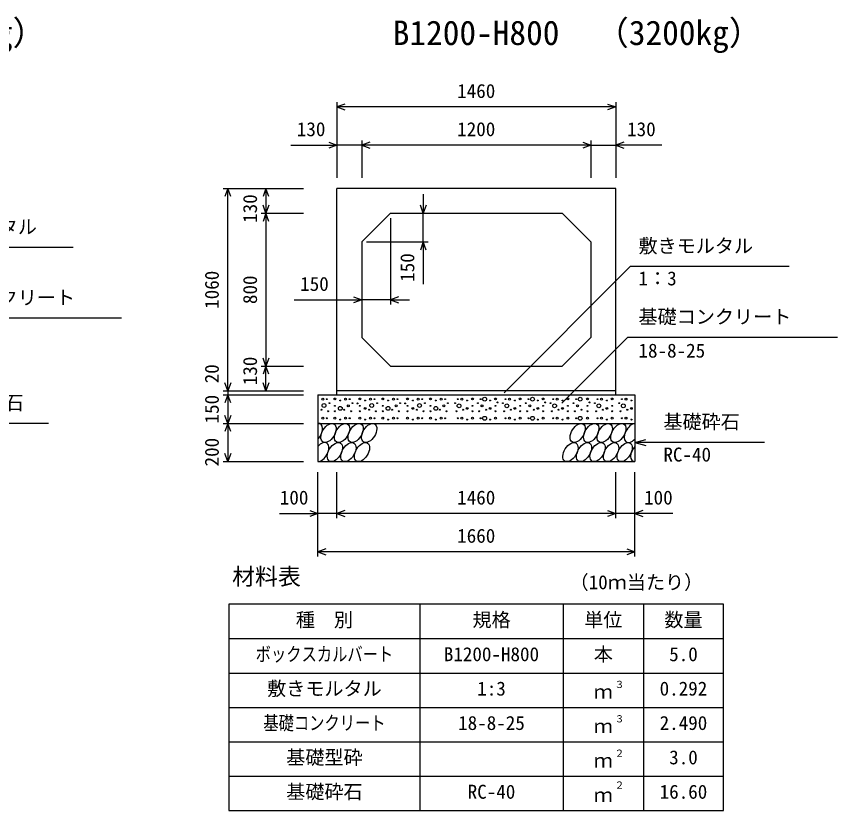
# Model space of a CAD drawing. Units: millimetres, scale not verified. Extents: x -25170 to 75630, y 0 to 35640.
# Drawn here: x 34082 to 38382, y 18585 to 22743 of the extents above; entities that cross this region are included whole.
import ezdxf
from ezdxf.enums import TextEntityAlignment as Align

# ---------------------------------------------------------------- set-up
doc = ezdxf.new("R2010")
doc.units = ezdxf.units.MM
doc.header["$LTSCALE"] = 60
for name, color, linetype, lineweight in [('DIM', 7, 'Continuous', 25), ('HATCH', 6, 'Continuous', 25), ('HYO', 3, 'Continuous', 25), ('HYO2', 4, 'Continuous', 25), ('OUTLINE', 3, 'Continuous', 25), ('TXT', 7, 'Continuous', 25)]:
    doc.layers.add(name, color=color, linetype=linetype, lineweight=lineweight)
doc.styles.add('ＭＳ ゴシック', font='')
doc.styles.get('ＭＳ ゴシック').set_extended_font_data('MS Gothic')

msp = doc.modelspace()

# ---------------------------------------------------------------- linework, layer by layer
at = {"layer": 'DIM'}
for p, q in [((35759.98, 22293.78), (35759.98, 21896.89)), ((35802.27, 22284.17), (35759.98, 22268.78)), ((37177.7, 22284.17), (37219.98, 22268.78)), ((37219.98, 22293.78), (37219.98, 21896.89)), ((37219.98, 22268.78), (35759.98, 22268.78)), ((35759.98, 22268.78), (35802.27, 22253.39)), ((37219.98, 22268.78), (37177.7, 22253.39)), ((35519.24, 22068.78), (35759.98, 22068.78)), ((35717.7, 22084.17), (35759.98, 22068.78)), ((35759.98, 22068.78), (35717.7, 22053.39)), ((35889.98, 22068.78), (35759.98, 22068.78)), ((35889.98, 22093.78), (35889.98, 21896.89)), ((35932.27, 22084.17), (35889.98, 22068.78)), ((37089.98, 22068.78), (35889.98, 22068.78)), ((35889.98, 22068.78), (35932.27, 22053.39)), ((37047.7, 22084.17), (37089.98, 22068.78)), ((37089.98, 22068.78), (37047.7, 22053.39)), ((37089.98, 22093.78), (37089.98, 21896.89)), ((37089.98, 22068.78), (37219.98, 22068.78)), ((37262.27, 22084.17), (37219.98, 22068.78)), ((37460.73, 22068.78), (37219.98, 22068.78)), ((37219.98, 22068.78), (37262.27, 22053.39)), ((35163.88, 21841.89), (35584.98, 21841.89)), ((35188.88, 21841.89), (35173.49, 21799.6)), ((35188.88, 20781.89), (35188.88, 21841.89)), ((35204.27, 21799.6), (35188.88, 21841.89)), ((35388.88, 21841.89), (35373.49, 21799.6)), ((35388.88, 21841.89), (35388.88, 21711.89)), ((35404.27, 21799.6), (35388.88, 21841.89)), ((36212.46, 21811.89), (36212.46, 21711.89)), ((35363.88, 21711.89), (35584.98, 21711.89)), ((35388.88, 21711.89), (35373.49, 21754.17)), ((35388.88, 21711.89), (35373.49, 21669.6)), ((35404.27, 21754.17), (35388.88, 21711.89)), ((35388.88, 21711.89), (35388.88, 20911.89)), ((35404.27, 21669.6), (35388.88, 21711.89)), ((36212.46, 21711.89), (36197.07, 21754.17)), ((36227.85, 21754.17), (36212.46, 21711.89)), ((36212.46, 21561.89), (36212.46, 21711.89)), ((36039.98, 21686.89), (36039.98, 21233.87)), ((35914.98, 21561.89), (36237.46, 21561.89)), ((36212.46, 21561.89), (36197.07, 21519.6)), ((36227.85, 21519.6), (36212.46, 21561.89)), ((36212.46, 21561.89), (36212.46, 21341.01)), ((34378.89, 21532.83), (33546.48, 21532.83)), ((36636.2, 20772.55), (37296.48, 21432.83)), ((38128.89, 21432.83), (37296.48, 21432.83)), ((35535.88, 21258.87), (35889.98, 21258.87)), ((35847.7, 21274.26), (35889.98, 21258.87)), ((35889.98, 21258.87), (35847.7, 21243.48)), ((36039.98, 21258.87), (35889.98, 21258.87)), ((36082.27, 21274.26), (36039.98, 21258.87)), ((36039.98, 21258.87), (36139.98, 21258.87)), ((36039.98, 21258.87), (36082.27, 21243.48)), ((34631.62, 21162.22), (33532.07, 21162.22)), ((36938.01, 20718.16), (37282.07, 21062.22)), ((38381.62, 21062.22), (37282.07, 21062.22)), ((35388.88, 20911.89), (35373.49, 20954.17)), ((35404.27, 20954.17), (35388.88, 20911.89)), ((35363.88, 20911.89), (35584.98, 20911.89)), ((35388.88, 20911.89), (35373.49, 20869.6)), ((35388.88, 20781.89), (35388.88, 20911.89)), ((35404.27, 20869.6), (35388.88, 20911.89)), ((35188.88, 20781.89), (35173.49, 20824.17)), ((35204.27, 20824.17), (35188.88, 20781.89)), ((35388.88, 20781.89), (35373.49, 20824.17)), ((35404.27, 20824.17), (35388.88, 20781.89)), ((35163.88, 20781.89), (35584.98, 20781.89)), ((35188.88, 20781.89), (35188.88, 20761.89)), ((35163.88, 20761.89), (35584.98, 20761.89)), ((35188.88, 20761.89), (35173.49, 20719.6)), ((35188.88, 20761.89), (35188.88, 20611.89)), ((35204.27, 20719.6), (35188.88, 20761.89)), ((35188.88, 20611.89), (35173.49, 20654.17)), ((35204.27, 20654.17), (35188.88, 20611.89)), ((34249.79, 20611.89), (33569.98, 20611.89)), ((35163.88, 20611.89), (35584.98, 20611.89)), ((35188.88, 20611.89), (35173.49, 20569.6)), ((35188.88, 20611.89), (35188.88, 20411.89)), ((35204.27, 20569.6), (35188.88, 20611.89)), ((37319.98, 20511.89), (37377.94, 20527.42)), ((37999.79, 20511.89), (37319.98, 20511.89)), ((37319.98, 20511.89), (37377.94, 20496.36)), ((35188.88, 20411.89), (35173.49, 20454.17)), ((35204.27, 20454.17), (35188.88, 20411.89)), ((35163.88, 20411.89), (35584.98, 20411.89)), ((35659.98, 19915.28), (35659.98, 20356.89)), ((35759.98, 20115.28), (35759.98, 20356.89)), ((37219.98, 20115.28), (37219.98, 20356.89)), ((37219.98, 20115.28), (37219.98, 20356.89)), ((37319.98, 19915.28), (37319.98, 20356.89)), ((35460.44, 20140.28), (35659.98, 20140.28)), ((35617.7, 20155.67), (35659.98, 20140.28)), ((35659.98, 20140.28), (35617.7, 20124.88)), ((35759.98, 20140.28), (35659.98, 20140.28)), ((35802.27, 20155.67), (35759.98, 20140.28)), ((37219.98, 20140.28), (35759.98, 20140.28)), ((35759.98, 20140.28), (35802.27, 20124.88)), ((37177.7, 20155.67), (37219.98, 20140.28)), ((37219.98, 20140.28), (37177.7, 20124.88)), ((37319.98, 20140.28), (37219.98, 20140.28)), ((37362.27, 20155.67), (37319.98, 20140.28)), ((37519.53, 20140.28), (37319.98, 20140.28)), ((37319.98, 20140.28), (37362.27, 20124.88)), ((35702.27, 19955.67), (35659.98, 19940.28)), ((37277.7, 19955.67), (37319.98, 19940.28)), ((37319.98, 19940.28), (35659.98, 19940.28)), ((35659.98, 19940.28), (35702.27, 19924.88)), ((37319.98, 19940.28), (37277.7, 19924.88))]:
    msp.add_line(p, q, dxfattribs=at)
at = {"layer": 'HATCH'}
for centre, radius in [((35686.02, 20739.07), 5), ((35707.05, 20739.07), 2.5), ((35749.95, 20739.94), 5), ((35777.99, 20732.06), 2.5), ((35806.02, 20739.07), 5), ((35827.05, 20739.07), 2.5), ((35879.95, 20739.94), 5), ((35907.99, 20732.06), 2.5), ((35936.02, 20739.07), 5), ((35957.05, 20739.07), 2.5), ((35999.95, 20739.94), 5), ((36027.99, 20732.06), 2.5), ((36056.02, 20739.07), 5), ((36077.05, 20739.07), 2.5), ((36129.95, 20739.94), 5), ((36157.99, 20732.06), 2.5), ((36186.02, 20739.07), 5), ((36207.05, 20739.07), 2.5), ((36249.95, 20739.94), 5), ((36277.99, 20732.06), 2.5), ((36306.02, 20739.07), 5), ((36327.05, 20739.07), 2.5), ((36392.91, 20739.07), 2.5), ((36413.94, 20739.07), 5), ((36441.98, 20732.06), 2.5), ((36470.01, 20739.94), 5), ((36512.91, 20739.07), 2.5), ((36533.94, 20739.07), 10), ((36561.98, 20732.06), 2.5), ((36590.01, 20739.94), 5), ((36601.35, 20722.37), 2.5), ((36642.91, 20739.07), 2.5), ((36663.94, 20739.07), 5), ((36691.98, 20732.06), 2.5), ((36720.01, 20739.94), 5), ((36762.91, 20739.07), 2.5), ((36783.94, 20739.07), 10), ((36811.98, 20732.06), 2.5), ((36840.01, 20739.94), 5), ((36851.35, 20722.37), 2.5), ((36892.91, 20739.07), 2.5), ((36913.94, 20739.07), 5), ((36941.98, 20732.06), 2.5), ((36970.01, 20739.94), 5), ((37012.91, 20739.07), 2.5), ((37033.94, 20739.07), 10), ((37071.84, 20739.94), 5), ((37083.18, 20722.37), 2.5), ((37124.73, 20739.07), 2.5), ((37145.76, 20739.07), 5), ((37173.8, 20732.06), 2.5), ((37201.84, 20739.94), 5), ((37252.79, 20739.07), 2.5), ((37273.83, 20739.07), 5), ((37301.86, 20732.06), 2.5), ((35679.01, 20683.91), 2.5), ((35692.56, 20706.05), 10), ((35721.07, 20718.05), 2.5), ((35749.95, 20704.05), 2.5), ((35777.99, 20690.92), 10), ((35799.01, 20683.91), 2.5), ((35820.04, 20704.05), 5), ((35841.07, 20718.05), 2.5), ((35867.53, 20717.15), 2.5), ((35879.95, 20704.05), 2.5), ((35907.99, 20690.92), 5), ((35929.01, 20683.91), 2.5), ((35942.56, 20706.05), 10), ((35971.07, 20718.05), 2.5), ((35999.95, 20704.05), 2.5), ((36027.99, 20690.92), 10), ((36049.01, 20683.91), 2.5), ((36070.04, 20704.05), 5), ((36091.07, 20718.05), 2.5), ((36117.53, 20717.15), 2.5), ((36129.95, 20704.05), 2.5), ((36157.99, 20690.92), 5), ((36179.01, 20683.91), 2.5), ((36192.56, 20706.05), 10), ((36221.07, 20718.05), 2.5), ((36249.95, 20704.05), 2.5), ((36277.99, 20690.92), 10), ((36299.01, 20683.91), 2.5), ((36320.04, 20704.05), 5), ((36341.07, 20718.05), 2.5), ((36378.89, 20718.05), 2.5), ((36399.92, 20704.05), 10), ((36420.95, 20683.91), 2.5), ((36441.98, 20690.92), 5), ((36470.01, 20704.05), 2.5), ((36498.89, 20718.05), 2.5), ((36519.92, 20704.05), 5), ((36540.95, 20683.91), 2.5), ((36561.98, 20690.92), 5), ((36590.01, 20704.05), 2.5), ((36628.89, 20718.05), 2.5), ((36649.92, 20704.05), 10), ((36670.95, 20683.91), 2.5), ((36691.98, 20690.92), 5), ((36720.01, 20704.05), 2.5), ((36748.89, 20718.05), 2.5), ((36769.92, 20704.05), 5), ((36790.95, 20683.91), 2.5), ((36811.98, 20690.92), 5), ((36840.01, 20704.05), 2.5), ((36878.89, 20718.05), 2.5), ((36899.92, 20704.05), 10), ((36920.95, 20683.91), 2.5), ((36941.98, 20690.92), 5), ((36970.01, 20704.05), 2.5), ((36998.89, 20718.05), 2.5), ((37019.92, 20704.05), 5), ((37040.95, 20683.91), 2.5), ((37071.84, 20704.05), 2.5), ((37110.71, 20718.05), 2.5), ((37131.74, 20704.05), 10), ((37152.77, 20683.91), 2.5), ((37173.8, 20690.92), 5), ((37201.84, 20704.05), 2.5), ((37238.78, 20718.05), 2.5), ((37259.81, 20704.05), 10), ((37280.83, 20683.91), 2.5), ((37301.86, 20690.92), 5), ((35686.02, 20639.07), 5), ((35707.05, 20639.07), 2.5), ((35714.06, 20676.04), 2.5), ((35749.95, 20639.94), 5), ((35749.95, 20676.04), 2.5), ((35806.02, 20639.07), 5), ((35827.05, 20639.07), 2.5), ((35834.06, 20676.04), 2.5), ((35879.95, 20639.94), 5), ((35879.95, 20676.04), 2.5), ((35936.02, 20639.07), 5), ((35957.05, 20639.07), 2.5), ((35964.06, 20676.04), 2.5), ((35999.95, 20639.94), 5), ((35999.95, 20676.04), 2.5), ((36056.02, 20639.07), 5), ((36077.05, 20639.07), 2.5), ((36084.06, 20676.04), 2.5), ((36129.95, 20639.94), 5), ((36129.95, 20676.04), 2.5), ((36186.02, 20639.07), 5), ((36207.05, 20639.07), 2.5), ((36214.06, 20676.04), 2.5), ((36249.95, 20639.94), 5), ((36249.95, 20676.04), 2.5), ((36306.02, 20639.07), 5), ((36327.05, 20639.07), 2.5), ((36334.06, 20676.04), 2.5), ((36385.9, 20676.04), 2.5), ((36392.91, 20639.07), 2.5), ((36413.94, 20639.07), 5), ((36470.01, 20639.94), 5), ((36470.01, 20676.04), 2.5), ((36505.9, 20676.04), 2.5), ((36512.91, 20639.07), 2.5), ((36533.94, 20639.07), 10), ((36590.01, 20639.94), 5), ((36590.01, 20676.04), 2.5), ((36635.9, 20676.04), 2.5), ((36642.91, 20639.07), 2.5), ((36663.94, 20639.07), 5), ((36720.01, 20639.94), 5), ((36720.01, 20676.04), 2.5), ((36755.9, 20676.04), 2.5), ((36762.91, 20639.07), 2.5), ((36783.94, 20639.07), 10), ((36840.01, 20639.94), 5), ((36840.01, 20676.04), 2.5), ((36885.9, 20676.04), 2.5), ((36892.91, 20639.07), 2.5), ((36913.94, 20639.07), 5), ((36970.01, 20639.94), 5), ((36970.01, 20676.04), 2.5), ((37005.9, 20676.04), 2.5), ((37012.91, 20639.07), 2.5), ((37033.94, 20639.07), 10), ((37071.84, 20639.94), 5), ((37071.84, 20676.04), 2.5), ((37117.72, 20676.04), 2.5), ((37124.73, 20639.07), 2.5), ((37145.76, 20639.07), 5), ((37201.84, 20639.94), 5), ((37201.84, 20676.04), 2.5), ((37245.79, 20676.04), 2.5), ((37252.79, 20639.07), 2.5), ((37273.83, 20639.07), 5), ((35777.99, 20632.06), 2.5), ((35907.99, 20632.06), 2.5), ((36027.99, 20632.06), 2.5), ((36157.99, 20632.06), 2.5), ((36277.99, 20632.06), 2.5), ((36441.98, 20632.06), 2.5), ((36561.98, 20632.06), 2.5), ((36691.98, 20632.06), 2.5), ((36811.98, 20632.06), 2.5), ((36941.98, 20632.06), 2.5), ((37173.8, 20632.06), 2.5), ((37301.86, 20632.06), 2.5)]:
    msp.add_circle(centre, radius, dxfattribs=at)
for centre, start_param, end_param in [((35645.33, 20561.88), 4.3355439, 6.7245934), ((37304.54, 20561.88), 0.4199491, 4.357003), ((35678.58, 20461.89), 3.4740877, 7.5860497), ((37337.79, 20461.89), 1.2805297, 3.4964223)]:
    msp.add_ellipse(centre, major_axis=(29.09, 47.08), ratio=0.5792, start_param=start_param, end_param=end_param, dxfattribs=at)
for centre in [(35716.29, 20561.88), (35787.24, 20561.88), (35858.2, 20561.88), (35929.15, 20561.88), (37020.71, 20561.88), (37091.67, 20561.88), (37162.63, 20561.88), (37233.58, 20561.88), (35749.53, 20461.89), (35820.49, 20461.89), (35891.45, 20461.89), (36983.01, 20461.89), (37053.96, 20461.89), (37124.92, 20461.89), (37195.87, 20461.89), (37266.83, 20461.89)]:
    msp.add_ellipse(centre, major_axis=(29.09, 47.08), ratio=0.5792, dxfattribs=at)
at = {"layer": 'HYO'}
for p, q in [((37784.98, 19665.28), (35194.98, 19665.28)), ((35194.98, 19665.28), (35194.98, 18585.28)), ((36194.98, 19665.28), (36194.98, 18585.28)), ((36944.98, 19665.28), (36944.98, 18585.28)), ((37364.98, 19665.28), (37364.98, 18585.28)), ((37784.98, 18585.28), (37784.98, 19665.28)), ((35194.98, 19485.28), (37784.98, 19485.28)), ((35194.98, 18585.28), (37784.98, 18585.28))]:
    msp.add_line(p, q, dxfattribs=at)
at = {"layer": 'HYO2'}
for p, q in [((35194.98, 19305.28), (37784.98, 19305.28)), ((35194.98, 19125.28), (37784.98, 19125.28)), ((35194.98, 18945.28), (37784.98, 18945.28)), ((35194.98, 18765.28), (37784.98, 18765.28))]:
    msp.add_line(p, q, dxfattribs=at)
at = {"layer": 'OUTLINE'}
for p, q in [((37219.98, 21841.89), (35759.98, 21841.89)), ((35759.98, 20761.89), (35759.98, 21841.89)), ((37219.98, 20761.89), (37219.98, 21841.89)), ((36039.98, 21711.89), (35889.98, 21561.89)), ((36039.98, 21711.89), (36939.98, 21711.89)), ((37089.98, 21561.89), (36939.98, 21711.89)), ((35889.98, 21561.89), (35889.98, 21061.89)), ((37089.98, 21561.89), (37089.98, 21061.89)), ((36039.98, 20911.89), (35889.98, 21061.89)), ((36939.98, 20911.89), (37089.98, 21061.89)), ((36039.98, 20911.89), (36939.98, 20911.89)), ((37219.98, 20781.89), (35759.98, 20781.89)), ((35659.98, 20761.89), (35659.98, 20411.89)), ((35659.98, 20761.89), (37319.98, 20761.89)), ((37319.98, 20761.89), (37319.98, 20411.89)), ((35659.98, 20611.89), (37319.98, 20611.89)), ((35659.98, 20411.89), (37319.98, 20411.89))]:
    msp.add_line(p, q, dxfattribs=at)

# ---------------------------------------------------------------- texts
at = {"layer": 'DIM', "style": 'ＭＳ ゴシック'}
for s, p in [('1460', (36389.98, 22293.78)), ('130', (35550.34, 22093.78)), ('1200', (36389.98, 22093.78)), ('130', (37279.62, 22093.78)), ('敷きモルタル', (33589.33, 21582.83)), ('敷きモルタル', (37339.33, 21482.83)), ('150', (35567.84, 21283.87)), ('1：3', (37339.33, 21312.72)), ('基礎コンクリート', (33589.33, 21212.22)), ('基礎コンクリート', (37339.33, 21112.22)), ('18-8-25', (37339.33, 20934.59)), ('基礎砕石', (33719.72, 20661.89)), ('基礎砕石', (37469.72, 20561.89)), ('RC-40', (37469.72, 20390.51)), ('100', (35461.34, 20165.28)), ('1460', (36389.98, 20165.28)), ('100', (37368.62, 20165.28)), ('1660', (36389.98, 19965.28))]:
    msp.add_text(s, height=73.31, dxfattribs=at).set_placement(p, align=Align.BOTTOM_LEFT)
for s, p in [('130', (35363.88, 21661.89)), ('150', (36187.46, 21353.39)), ('1060', (35163.88, 21211.89)), ('800', (35363.88, 21236.89)), ('130', (35363.88, 20811.89)), ('20', (35163.88, 20821.96)), ('150', (35163.88, 20611.89)), ('200', (35163.88, 20386.89))]:
    msp.add_text(s, height=73.31, rotation=90, dxfattribs=at).set_placement(p, align=Align.BOTTOM_LEFT)
at = {"layer": 'TXT', "style": 'ＭＳ ゴシック'}
for s, height, p in [('（3070kg）', 128.3, (33363.57, 22554.39)), ('B1200-H800', 128.3, (36052.48, 22554.39)), ('（3200kg）', 128.3, (37113.57, 22554.39)), ('材料表', 87.98, (35211.65, 19740.28)), ('（10ｍ当たり）', 73.31, (36978.31, 19721.94)), ('種\u3000別', 73.31, (35544.98, 19525.28)), ('規格', 73.31, (36469.98, 19525.28)), ('単位', 73.31, (37054.98, 19525.28)), ('数量', 73.31, (37474.98, 19525.28)), ('B1200-H800', 73.31, (36319.98, 19345.28)), ('本', 73.31, (37104.98, 19345.28)), ('5.0', 73.31, (37499.98, 19345.28)), ('敷きモルタル', 73.31, (35394.98, 19165.28)), ('３', 36.66, (37214.22, 19215.89)), ('1:3', 73.31, (36494.98, 19165.28)), ('ｍ', 73.31, (37104.98, 19148.61)), ('0.292', 73.31, (37449.98, 19165.28)), ('18-8-25', 73.31, (36394.98, 18985.28)), ('ｍ', 73.31, (37104.98, 18968.61)), ('３', 36.66, (37214.22, 19035.89)), ('2.490', 73.31, (37449.98, 18985.28)), ('基礎型砕', 73.31, (35494.98, 18805.28)), ('２', 36.66, (37214.22, 18855.89)), ('3.0', 73.31, (37499.98, 18805.28)), ('ｍ', 73.31, (37104.98, 18788.61)), ('基礎砕石', 73.31, (35494.98, 18625.28)), ('RC-40', 73.31, (36444.98, 18625.28)), ('２', 36.66, (37214.22, 18689.22)), ('16.60', 73.31, (37449.98, 18625.28)), ('ｍ', 73.31, (37104.98, 18608.61))]:
    msp.add_text(s, height=height, dxfattribs=at).set_placement(p, align=Align.BOTTOM_LEFT)
at = {"layer": 'TXT', "style": 'ＭＳ ゴシック', "width": 0.8}
for s, p in [('ボックスカルバート', (35334.98, 19345.28)), ('基礎コンクリート', (35374.98, 18985.28))]:
    msp.add_text(s, height=73.31, dxfattribs=at).set_placement(p, align=Align.BOTTOM_LEFT)

doc.saveas('drawing.dxf')
